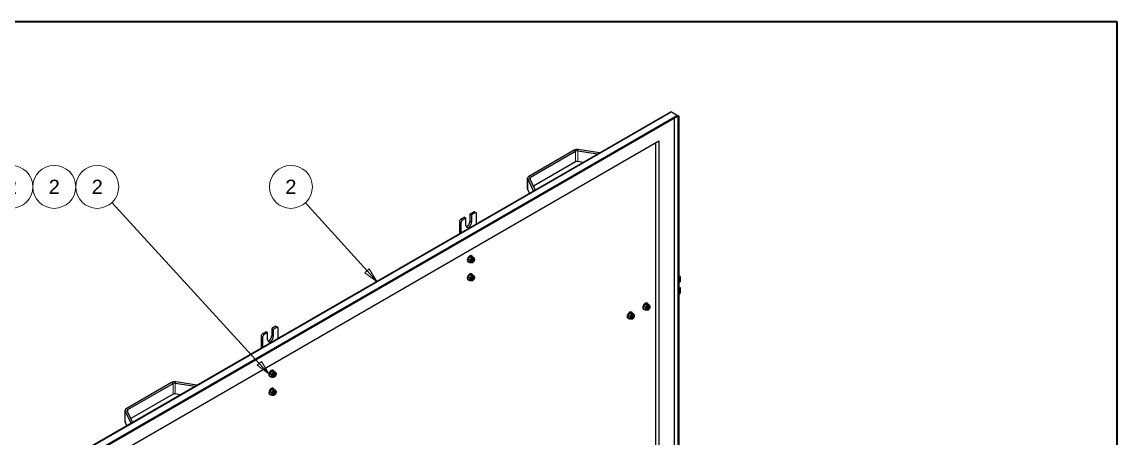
# Model space of a CAD drawing. Header units: millimetres. Extents: x 0 to 5890, y 0 to 4150.
# Drawn here: x 3979 to 5890, y 3424 to 4150 of the extents above; entities that cross this region are included whole.
import ezdxf

# ---------------------------------------------------------------- set-up
doc = ezdxf.new("R2010")
doc.units = ezdxf.units.MM
doc.header["$LTSCALE"] = 10
doc.layers.get('0').update_dxf_attribs({"lineweight": 18})
for name, color, linetype, lineweight in [('Border', 7, 'Continuous', 35), ('Symbol', 7, 'Continuous', 18), ('Visible', 7, 'Continuous', 25), ('Visible Narrow', 7, 'Continuous', 18)]:
    doc.layers.add(name, color=color, linetype=linetype, lineweight=lineweight)
doc.styles.add('Note Text', font='arial.ttf')

# ---------------------------------------------------------------- blocks, each defined once
blk = doc.blocks.new('Borders A3L')
at = {"layer": 'Border'}
for p, q in [((589, 415), (20, 415)), ((589, 5), (589, 415))]:
    blk.add_line(p, q, dxfattribs=at)
blk = doc.blocks.new('Balloon2')
at = {"layer": 'Symbol'}
for p, q in [((458.15, 371.58), (447.38, 383.45)), ((458.52, 371.92), (457.78, 371.24)), ((457.78, 371.24), (459.83, 369.73)), ((458.15, 371.58), (459.83, 369.73)), ((459.83, 369.73), (458.52, 371.92))]:
    blk.add_line(p, q, dxfattribs=at)
at = {"layer": 'Symbol', "flags": 128}
blk.add_lwpolyline([(457.78, 371.24), (459.83, 369.73), (458.52, 371.92), (457.78, 371.24)], dxfattribs=at)
at = {"layer": 'Symbol'}
blk.add_circle((444.86, 386.22), 3.75, dxfattribs=at)
blk.add_solid([(457.78, 371.24), (459.83, 369.73), (458.52, 371.92), (457.78, 371.24)], dxfattribs=at)
at = {"layer": 'Symbol', "insert": (444.86, 386.22), "char_height": 2.5, "attachment_point": 5, "style": 'Note Text'}
blk.add_mtext('2', dxfattribs=at)
blk = doc.blocks.new('Balloon8')
at = {"layer": 'Symbol'}
for p, q in [((439.35, 355.41), (413.6, 383.46)), ((439.71, 355.75), (438.98, 355.08)), ((439.35, 355.41), (441.04, 353.57)), ((441.04, 353.57), (439.71, 355.75)), ((438.98, 355.08), (441.04, 353.57))]:
    blk.add_line(p, q, dxfattribs=at)
at = {"layer": 'Symbol', "flags": 128}
blk.add_lwpolyline([(438.98, 355.08), (441.04, 353.57), (439.71, 355.75), (438.98, 355.08)], dxfattribs=at)
at = {"layer": 'Symbol'}
for centre in [(396.08, 386.22), (403.58, 386.22), (411.08, 386.22)]:
    blk.add_circle(centre, 3.75, dxfattribs=at)
blk.add_solid([(438.98, 355.08), (441.04, 353.57), (439.71, 355.75), (438.98, 355.08)], dxfattribs=at)
at = {"layer": 'Symbol', "char_height": 2.5, "attachment_point": 5, "style": 'Note Text'}
for insert in [(396.08, 386.22), (403.58, 386.22), (411.08, 386.22)]:
    blk.add_mtext('2', dxfattribs=dict(at, insert=insert))

msp = doc.modelspace()

# ---------------------------------------------------------------- linework, layer by layer
at = {"layer": 'Visible'}
for p, q in [((4063.6, 3388.56), (5110.11, 3992.77)), ((5123.23, 3986.85), (4075.76, 3382.09)), ((5123.23, 3984.96), (4075.76, 3380.2)), ((5112.42, 3992.54), (5112.9, 3992.81)), ((5112.9, 3992.81), (5123.23, 3986.85)), ((5117.86, 3283.44), (5117.86, 3981.86)), ((5123.23, 3984.96), (5123.23, 3986.85)), ((5126.02, 3985.24), (5123.23, 3986.85)), ((5123.23, 3984.96), (5124.39, 3984.3)), ((5124.39, 3984.3), (5126.02, 3985.24)), ((5124.39, 3277.24), (5124.39, 3984.3)), ((5126.02, 3278.18), (5126.02, 3985.24)), ((4095.28, 3367.6), (5090.66, 3942.29)), ((5085.22, 3302.28), (5085.22, 3939.15)), ((5090.66, 3942.29), (5090.66, 3299.14)), ((4942.6, 3926.06), (4863.68, 3880.49)), ((4866.4, 3878.92), (4945.32, 3924.49)), ((4949.03, 3925.06), (4983.59, 3919.72)), ((4986.73, 3921.53), (4950.03, 3927.21)), ((4945.32, 3905.65), (4871.72, 3863.16)), ((4957.85, 3904.86), (4949.03, 3906.22)), ((4861.42, 3858.51), (4861.42, 3877.35)), ((4861.69, 3876.2), (4871.52, 3855.01)), ((4874.66, 3856.83), (4865.4, 3876.78)), ((4864.62, 3851.03), (4861.69, 3857.36)), ((4751.25, 3809.14), (4745.27, 3805.69)), ((4753.97, 3807.57), (4747.99, 3804.12)), ((4751.25, 3809.14), (4753.97, 3807.57)), ((4753.97, 3795.01), (4753.97, 3807.57)), ((4767.03, 3818.25), (4761.04, 3814.79)), ((4761.04, 3814.79), (4761.04, 3802.23)), ((4761.04, 3814.79), (4763.76, 3813.22)), ((4769.75, 3816.68), (4763.76, 3813.22)), ((4763.76, 3813.22), (4763.76, 3800.66)), ((4768.95, 3818.44), (4771.67, 3816.87)), ((4772.47, 3797.83), (4772.47, 3815.11)), ((4742.55, 3800.97), (4742.55, 3780.55)), ((4745.27, 3799.4), (4745.27, 3782.12)), ((4758.29, 3730.77), (4757.42, 3731.27)), ((4758.17, 3736.29), (4760.78, 3734.78)), ((4758.17, 3731.77), (4760.78, 3730.26)), ((4761.56, 3740.5), (4764.17, 3738.99)), ((4762.72, 3729.78), (4761.97, 3730.22)), ((4764.45, 3741.42), (4763.58, 3741.93)), ((4764.95, 3740.2), (4767.56, 3738.69)), ((4767.51, 3738.08), (4766.76, 3738.52)), ((4761.56, 3709.1), (4764.17, 3707.59)), ((4764.45, 3710.02), (4763.58, 3710.52)), ((4764.95, 3708.79), (4767.56, 3707.29)), ((4767.51, 3706.68), (4766.76, 3707.11)), ((4758.29, 3699.36), (4757.42, 3699.86)), ((4758.17, 3704.88), (4760.78, 3703.38)), ((4758.17, 3700.37), (4760.78, 3698.86)), ((4762.72, 3698.38), (4761.97, 3698.82)), ((5126.02, 3706.49), (5127.4, 3705.7)), ((5126.02, 3695.77), (5128.19, 3697.03)), ((5128.19, 3697.03), (5128.19, 3703.94)), ((5126.02, 3686.98), (5128.19, 3685.72)), ((5128.19, 3685.72), (5126.02, 3684.47)), ((5128.19, 3678.81), (5128.19, 3685.72)), ((5064.41, 3653.7), (5067.02, 3652.19)), ((5067.79, 3657.91), (5070.4, 3656.4)), ((5070.68, 3658.83), (5069.81, 3659.33)), ((5071.18, 3657.61), (5073.79, 3656.1)), ((5073.74, 3655.49), (5072.99, 3655.92)), ((5037.33, 3632.47), (5036.46, 3632.97)), ((5037.21, 3637.99), (5039.82, 3636.49)), ((5037.21, 3633.48), (5039.82, 3631.97)), ((5040.6, 3642.21), (5043.21, 3640.7)), ((5041.76, 3631.49), (5041, 3631.93)), ((5043.48, 3643.13), (5042.61, 3643.63)), ((5043.98, 3641.9), (5046.59, 3640.4)), ((5046.55, 3639.79), (5045.79, 3640.22)), ((5064.52, 3648.17), (5063.65, 3648.68)), ((5064.41, 3649.18), (5067.02, 3647.67)), ((5068.95, 3647.19), (5068.2, 3647.63)), ((4421.09, 3618.52), (4415.1, 3615.06)), ((4415.1, 3615.06), (4415.1, 3602.5)), ((4415.1, 3615.06), (4417.82, 3613.49)), ((4423.81, 3616.95), (4417.82, 3613.49)), ((4417.82, 3613.49), (4417.82, 3600.93)), ((4423.01, 3618.71), (4425.73, 3617.14)), ((4426.53, 3598.1), (4426.53, 3615.38)), ((4396.61, 3601.25), (4396.61, 3580.83)), ((4405.31, 3609.41), (4399.33, 3605.96)), ((4399.33, 3599.68), (4399.33, 3582.4)), ((4408.03, 3607.84), (4402.05, 3604.39)), ((4405.31, 3609.41), (4408.03, 3607.84)), ((4408.03, 3595.28), (4408.03, 3607.84)), ((4412.24, 3536.56), (4414.85, 3535.05)), ((4415.62, 3540.77), (4418.23, 3539.27)), ((4418.51, 3541.7), (4417.64, 3542.2)), ((4419.01, 3540.47), (4421.62, 3538.96)), ((4421.57, 3538.35), (4420.82, 3538.79)), ((4240.39, 3520.64), (4161.46, 3475.07)), ((4164.18, 3473.5), (4243.11, 3519.07)), ((4246.82, 3519.64), (4281.38, 3514.3)), ((4284.52, 3516.11), (4247.82, 3521.79)), ((4412.35, 3531.04), (4411.48, 3531.54)), ((4412.24, 3532.04), (4414.85, 3530.54)), ((4416.78, 3530.06), (4416.03, 3530.49)), ((4243.11, 3500.22), (4169.51, 3457.73)), ((4255.64, 3499.44), (4246.82, 3500.8)), ((4412.35, 3499.63), (4411.48, 3500.14)), ((4412.24, 3505.16), (4414.85, 3503.65)), ((4412.24, 3500.64), (4414.85, 3499.13)), ((4415.62, 3509.37), (4418.23, 3507.86)), ((4416.78, 3498.65), (4416.03, 3499.09)), ((4418.51, 3510.29), (4417.64, 3510.8)), ((4419.01, 3509.07), (4421.62, 3507.56)), ((4421.57, 3506.95), (4420.82, 3507.38)), ((4159.21, 3453.09), (4159.21, 3471.93)), ((4159.47, 3470.78), (4169.31, 3449.59)), ((4172.45, 3451.4), (4163.19, 3471.36)), ((4162.41, 3445.61), (4159.47, 3451.94))]:
    msp.add_line(p, q, dxfattribs=at)
for centre, major_axis, start_param, end_param in [((5112.42, 3988.77), (-2.31, 4), 5.4977871, 6.2831853), ((4948.04, 3922.92), (7.69, 0), 1.3089969, 2.3561945), ((4948.04, 3922.92), (-3.85, 0), 4.4505896, 5.4977871), ((4948.04, 3904.08), (3.85, 0), 1.3089969, 2.3561945), ((4869.12, 3877.35), (-7.69, 0), 5.4977871, 6.5449847), ((4869.12, 3877.35), (-3.85, 0), 5.4977871, 6.5449847), ((4869.12, 3858.51), (-7.69, 0), 0, 0.2617994), ((4745.27, 3802.54), (-1.92, -3.33), 3.9269908, 5.4977871), ((4747.99, 3800.97), (-1.92, -3.33), 3.9269908, 5.4977871), ((4767.03, 3815.11), (1.92, 3.33), 0, 0.7853982), ((4769.75, 3813.54), (1.92, 3.33), 5.4977871, 7.0685835), ((4758.87, 3797.83), (-3.46, -6), 5.4977871, 8.6393798), ((4756.15, 3799.4), (-3.46, -6), 0.4037147, 2.3561945), ((4760.5, 3736.6), (-3.08, -5.33), 3.1415927, 6.2831853), ((4761.37, 3736.09), (-3.08, -5.33), 2.6222102, 6.8025678), ((4764.36, 3734.37), (2.39, 4.15), 1.3089969, 2.3561945), ((4764.36, 3734.37), (-2.39, -4.15), 5.4977871, 6.2831853), ((4764.36, 3734.37), (2.39, 4.15), 0.2617994, 1.3089969), ((4765.42, 3733.76), (1.54, 2.66), 1.8506348, 7.5741432), ((4764.36, 3734.37), (1.54, 2.66), 3.4922695, 5.9325084), ((4764.36, 3734.37), (1.54, 2.66), 3.4922695, 5.9325084), ((4765.42, 3733.76), (1.75, 3.04), 3.2048737, 6.2199043), ((4764.36, 3734.37), (2.39, 4.15), 0, 0.2617994), ((4760.5, 3705.19), (-3.08, -5.33), 3.1415927, 6.2831853), ((4761.37, 3704.69), (-3.08, -5.33), 2.6222102, 6.8025678), ((4764.36, 3702.96), (2.39, 4.15), 0.2617994, 1.3089969), ((4764.36, 3702.96), (2.39, 4.15), 0, 0.2617994), ((4764.36, 3702.96), (2.39, 4.15), 1.3089969, 2.3561945), ((4764.36, 3702.96), (-2.39, -4.15), 5.4977871, 6.2831853), ((4765.42, 3702.35), (1.54, 2.66), 1.8506348, 7.5741432), ((4764.36, 3702.96), (1.54, 2.66), 3.4922695, 5.9325084), ((4764.36, 3702.96), (1.54, 2.66), 3.4922695, 5.9325084), ((4765.42, 3702.35), (1.75, 3.04), 3.2048737, 6.2199043), ((5125.48, 3702.37), (1.92, 3.33), 5.4977871, 6.8672255), ((5125.48, 3677.24), (1.92, 3.33), 4.1283487, 5.4977871), ((5066.73, 3654.01), (-3.08, -5.33), 3.1415927, 6.2831853), ((5067.6, 3653.5), (-3.08, -5.33), 2.6222102, 6.8025678), ((5070.59, 3651.78), (2.39, 4.15), 1.3089969, 2.3561945), ((5070.59, 3651.78), (-2.39, -4.15), 5.4977871, 6.2831853), ((5070.59, 3651.78), (2.39, 4.15), 0.2617994, 1.3089969), ((5071.65, 3651.17), (1.54, 2.66), 1.8506348, 7.5741432), ((5070.59, 3651.78), (1.54, 2.66), 3.4922695, 5.9325084), ((5070.59, 3651.78), (1.54, 2.66), 3.4922695, 5.9325084), ((5071.65, 3651.17), (1.75, 3.04), 3.2048737, 6.2199043), ((5070.59, 3651.78), (2.39, 4.15), 0, 0.2617994), ((5039.53, 3638.3), (-3.08, -5.33), 3.1415927, 6.2831853), ((5040.4, 3637.8), (-3.08, -5.33), 2.6222102, 6.8025678), ((5043.4, 3636.07), (2.39, 4.15), 1.3089969, 2.3561945), ((5043.4, 3636.07), (-2.39, -4.15), 5.4977871, 6.2831853), ((5043.4, 3636.07), (2.39, 4.15), 0.2617994, 1.3089969), ((5044.45, 3635.46), (1.54, 2.66), 1.8506348, 7.5741432), ((5043.4, 3636.07), (1.54, 2.66), 3.4922695, 5.9325084), ((5043.4, 3636.07), (1.54, 2.66), 3.4922695, 5.9325084), ((5044.45, 3635.46), (1.75, 3.04), 3.2048737, 6.2199043), ((5043.4, 3636.07), (2.39, 4.15), 0, 0.2617994), ((4421.09, 3615.38), (1.92, 3.33), 0, 0.7853982), ((4423.81, 3613.81), (1.92, 3.33), 5.4977871, 7.0685835), ((4399.33, 3602.82), (-1.92, -3.33), 3.9269908, 5.4977871), ((4402.05, 3601.25), (-1.92, -3.33), 3.9269908, 5.4977871), ((4412.93, 3598.11), (-3.46, -6), 5.4977871, 8.6393798), ((4410.21, 3599.68), (-3.46, -6), 0.4037147, 2.3561945), ((4414.56, 3536.87), (-3.08, -5.33), 3.1415927, 6.2831853), ((4415.43, 3536.37), (-3.08, -5.33), 2.6222102, 6.8025678), ((4418.42, 3534.64), (2.39, 4.15), 1.3089969, 2.3561945), ((4418.42, 3534.64), (2.39, 4.15), 0.2617994, 1.3089969), ((4419.48, 3534.03), (1.54, 2.66), 1.8506348, 7.5741432), ((4418.42, 3534.64), (1.54, 2.66), 3.4922695, 5.9325084), ((4418.42, 3534.64), (1.54, 2.66), 3.4922695, 5.9325084), ((4419.48, 3534.03), (1.75, 3.04), 3.2048737, 6.2199043), ((4418.42, 3534.64), (2.39, 4.15), 0, 0.2617994), ((4245.83, 3517.5), (7.69, 0), 1.3089969, 2.3561945), ((4245.83, 3517.5), (-3.85, 0), 4.4505896, 5.4977871), ((4418.42, 3534.64), (-2.39, -4.15), 5.4977871, 6.2831853), ((4245.83, 3498.65), (3.85, 0), 1.3089969, 2.3561945), ((4414.56, 3505.47), (-3.08, -5.33), 3.1415927, 6.2831853), ((4415.43, 3504.96), (-3.08, -5.33), 2.6222102, 6.8025678), ((4418.42, 3503.24), (2.39, 4.15), 1.3089969, 2.3561945), ((4418.42, 3503.24), (-2.39, -4.15), 5.4977871, 6.2831853), ((4418.42, 3503.24), (2.39, 4.15), 0.2617994, 1.3089969), ((4419.48, 3502.63), (1.54, 2.66), 1.8506348, 7.5741432), ((4418.42, 3503.24), (1.54, 2.66), 3.4922695, 5.9325084), ((4418.42, 3503.24), (1.54, 2.66), 3.4922695, 5.9325084), ((4419.48, 3502.63), (1.75, 3.04), 3.2048737, 6.2199043), ((4418.42, 3503.24), (2.39, 4.15), 0, 0.2617994), ((4166.9, 3471.93), (-7.69, 0), 5.4977871, 6.5449847), ((4166.9, 3471.93), (-3.85, 0), 5.4977871, 6.5449847), ((4166.9, 3453.09), (-7.69, 0), 0, 0.2617994)]:
    msp.add_ellipse(centre, major_axis=major_axis, ratio=0.5773503, start_param=start_param, end_param=end_param, dxfattribs=at)
for centre in [(4765.64, 3733.63), (4765.64, 3702.23), (5071.87, 3651.04), (5044.68, 3635.34), (4419.7, 3533.9), (4419.7, 3502.5)]:
    msp.add_ellipse(centre, major_axis=(-1.75, -3.04), ratio=0.5773503, dxfattribs=at)
for points, weights in [([(4757.98, 3734.14), (4757.98, 3735.19), (4758.17, 3736.29)], [1, 1.0379548493, 1]), ([(4758.17, 3731.77), (4757.98, 3733.09), (4757.98, 3734.14)], [1, 1.0379548493, 1]), ([(4758.17, 3736.29), (4758.89, 3737.53), (4759.68, 3738.5)], [1, 1.0379548493, 1]), ([(4759.68, 3738.5), (4760.46, 3739.48), (4761.56, 3740.5)], [1, 1.0379548493, 1]), ([(4762.67, 3736.78), (4761.88, 3735.8), (4760.78, 3734.78)], [1, 1.0379548493, 1]), ([(4760.78, 3734.78), (4760.97, 3733.46), (4760.97, 3732.41)], [1, 1.0379548493, 1]), ([(4760.97, 3732.41), (4760.97, 3731.36), (4760.78, 3730.26)], [1, 1.0379548493, 1]), ([(4760.78, 3730.26), (4761.63, 3730.12), (4762.27, 3730.04)], [1, 1.02892942038, 1.01375847525]), ([(4761.56, 3740.5), (4762.28, 3740.53), (4763.06, 3740.46)], [1, 1.0379548493, 1]), ([(4764.17, 3738.99), (4763.45, 3737.75), (4762.67, 3736.78)], [1, 1.0379548493, 1]), ([(4763.06, 3740.46), (4763.85, 3740.39), (4764.95, 3740.2)], [1, 1.0379548493, 1]), ([(4766.05, 3738.73), (4765.27, 3738.8), (4764.17, 3738.99)], [1, 1.0379548493, 1]), ([(4767.56, 3738.69), (4766.84, 3738.66), (4766.05, 3738.73)], [1, 1.0379548493, 1]), ([(4767.65, 3737.99), (4767.61, 3738.33), (4767.56, 3738.69)], [1.01488616935, 1.01016598384, 1]), ([(4758.17, 3704.88), (4758.89, 3706.12), (4759.68, 3707.1)], [1, 1.0379548493, 1]), ([(4759.68, 3707.1), (4760.46, 3708.08), (4761.56, 3709.1)], [1, 1.0379548493, 1]), ([(4761.56, 3709.1), (4762.28, 3709.13), (4763.06, 3709.06)], [1, 1.0379548493, 1]), ([(4764.17, 3707.59), (4763.45, 3706.35), (4762.67, 3705.37)], [1, 1.0379548493, 1]), ([(4763.06, 3709.06), (4763.85, 3708.99), (4764.95, 3708.79)], [1, 1.0379548493, 1]), ([(4766.05, 3707.33), (4765.27, 3707.4), (4764.17, 3707.59)], [1, 1.0379548493, 1]), ([(4767.56, 3707.29), (4766.84, 3707.26), (4766.05, 3707.33)], [1, 1.0379548493, 1]), ([(4767.65, 3706.59), (4767.61, 3706.92), (4767.56, 3707.29)], [1.01488616935, 1.01016598384, 1]), ([(4757.98, 3702.74), (4757.98, 3703.78), (4758.17, 3704.88)], [1, 1.0379548493, 1]), ([(4758.17, 3700.37), (4757.98, 3701.69), (4757.98, 3702.74)], [1, 1.0379548493, 1]), ([(4762.67, 3705.37), (4761.88, 3704.4), (4760.78, 3703.38)], [1, 1.0379548493, 1]), ([(4760.78, 3703.38), (4760.97, 3702.06), (4760.97, 3701.01)], [1, 1.0379548493, 1]), ([(4760.97, 3701.01), (4760.97, 3699.96), (4760.78, 3698.86)], [1, 1.0379548493, 1]), ([(4760.78, 3698.86), (4761.63, 3698.71), (4762.27, 3698.64)], [1, 1.02892942038, 1.01375847525]), ([(5064.21, 3651.55), (5064.21, 3652.6), (5064.41, 3653.7)], [1, 1.0379548493, 1]), ([(5064.41, 3649.18), (5064.21, 3650.5), (5064.21, 3651.55)], [1, 1.0379548493, 1]), ([(5064.41, 3653.7), (5065.12, 3654.93), (5065.91, 3655.91)], [1, 1.0379548493, 1]), ([(5065.91, 3655.91), (5066.69, 3656.89), (5067.79, 3657.91)], [1, 1.0379548493, 1]), ([(5068.9, 3654.18), (5068.11, 3653.21), (5067.02, 3652.19)], [1, 1.0379548493, 1]), ([(5067.02, 3652.19), (5067.21, 3650.87), (5067.21, 3649.82)], [1, 1.0379548493, 1]), ([(5067.21, 3649.82), (5067.21, 3648.77), (5067.02, 3647.67)], [1, 1.0379548493, 1]), ([(5067.79, 3657.91), (5068.51, 3657.94), (5069.29, 3657.87)], [1, 1.0379548493, 1]), ([(5070.4, 3656.4), (5069.69, 3655.16), (5068.9, 3654.18)], [1, 1.0379548493, 1]), ([(5069.29, 3657.87), (5070.08, 3657.8), (5071.18, 3657.61)], [1, 1.0379548493, 1]), ([(5072.29, 3656.14), (5071.5, 3656.21), (5070.4, 3656.4)], [1, 1.0379548493, 1]), ([(5073.79, 3656.1), (5073.07, 3656.07), (5072.29, 3656.14)], [1, 1.0379548493, 1]), ([(5073.88, 3655.4), (5073.84, 3655.74), (5073.79, 3656.1)], [1.01488616935, 1.01016598384, 1]), ([(5037.02, 3635.85), (5037.02, 3636.89), (5037.21, 3637.99)], [1, 1.0379548493, 1]), ([(5037.21, 3633.48), (5037.02, 3634.8), (5037.02, 3635.85)], [1, 1.0379548493, 1]), ([(5037.21, 3637.99), (5037.93, 3639.23), (5038.71, 3640.21)], [1, 1.0379548493, 1]), ([(5038.71, 3640.21), (5039.5, 3641.19), (5040.6, 3642.21)], [1, 1.0379548493, 1]), ([(5041.7, 3638.48), (5040.92, 3637.51), (5039.82, 3636.49)], [1, 1.0379548493, 1]), ([(5039.82, 3636.49), (5040.01, 3635.17), (5040.01, 3634.12)], [1, 1.0379548493, 1]), ([(5040.01, 3634.12), (5040.01, 3633.07), (5039.82, 3631.97)], [1, 1.0379548493, 1]), ([(5039.82, 3631.97), (5040.66, 3631.82), (5041.31, 3631.75)], [1, 1.02892942038, 1.01375847525]), ([(5040.6, 3642.21), (5041.31, 3642.24), (5042.1, 3642.17)], [1, 1.0379548493, 1]), ([(5043.21, 3640.7), (5042.49, 3639.46), (5041.7, 3638.48)], [1, 1.0379548493, 1]), ([(5042.1, 3642.17), (5042.88, 3642.1), (5043.98, 3641.9)], [1, 1.0379548493, 1]), ([(5045.09, 3640.44), (5044.3, 3640.51), (5043.21, 3640.7)], [1, 1.0379548493, 1]), ([(5046.59, 3640.4), (5045.88, 3640.37), (5045.09, 3640.44)], [1, 1.0379548493, 1]), ([(5046.68, 3639.7), (5046.65, 3640.03), (5046.59, 3640.4)], [1.01488616935, 1.01016598384, 1]), ([(5067.02, 3647.67), (5067.86, 3647.53), (5068.5, 3647.45)], [1, 1.02892942038, 1.01375847525]), ([(4412.04, 3534.41), (4412.04, 3535.46), (4412.24, 3536.56)], [1, 1.0379548493, 1]), ([(4412.24, 3536.56), (4412.95, 3537.8), (4413.74, 3538.78)], [1, 1.0379548493, 1]), ([(4413.74, 3538.78), (4414.52, 3539.75), (4415.62, 3540.77)], [1, 1.0379548493, 1]), ([(4416.73, 3537.05), (4415.94, 3536.07), (4414.85, 3535.05)], [1, 1.0379548493, 1]), ([(4414.85, 3535.05), (4415.04, 3533.73), (4415.04, 3532.68)], [1, 1.0379548493, 1]), ([(4415.62, 3540.77), (4416.34, 3540.8), (4417.12, 3540.73)], [1, 1.0379548493, 1]), ([(4418.23, 3539.27), (4417.52, 3538.03), (4416.73, 3537.05)], [1, 1.0379548493, 1]), ([(4417.12, 3540.73), (4417.91, 3540.66), (4419.01, 3540.47)], [1, 1.0379548493, 1]), ([(4420.12, 3539), (4419.33, 3539.07), (4418.23, 3539.27)], [1, 1.0379548493, 1]), ([(4421.62, 3538.96), (4420.9, 3538.93), (4420.12, 3539)], [1, 1.0379548493, 1]), ([(4421.71, 3538.27), (4421.67, 3538.6), (4421.62, 3538.96)], [1.01488616935, 1.01016598384, 1]), ([(4412.24, 3532.04), (4412.04, 3533.36), (4412.04, 3534.41)], [1, 1.0379548493, 1]), ([(4415.04, 3532.68), (4415.04, 3531.64), (4414.85, 3530.54)], [1, 1.0379548493, 1]), ([(4414.85, 3530.54), (4415.69, 3530.39), (4416.33, 3530.32)], [1, 1.02892942038, 1.01375847525]), ([(4412.04, 3503.01), (4412.04, 3504.06), (4412.24, 3505.16)], [1, 1.0379548493, 1]), ([(4412.24, 3500.64), (4412.04, 3501.96), (4412.04, 3503.01)], [1, 1.0379548493, 1]), ([(4412.24, 3505.16), (4412.95, 3506.39), (4413.74, 3507.37)], [1, 1.0379548493, 1]), ([(4413.74, 3507.37), (4414.52, 3508.35), (4415.62, 3509.37)], [1, 1.0379548493, 1]), ([(4416.73, 3505.65), (4415.94, 3504.67), (4414.85, 3503.65)], [1, 1.0379548493, 1]), ([(4414.85, 3503.65), (4415.04, 3502.33), (4415.04, 3501.28)], [1, 1.0379548493, 1]), ([(4415.04, 3501.28), (4415.04, 3500.23), (4414.85, 3499.13)], [1, 1.0379548493, 1]), ([(4414.85, 3499.13), (4415.69, 3498.99), (4416.33, 3498.91)], [1, 1.02892942038, 1.01375847525]), ([(4415.62, 3509.37), (4416.34, 3509.4), (4417.12, 3509.33)], [1, 1.0379548493, 1]), ([(4418.23, 3507.86), (4417.52, 3506.62), (4416.73, 3505.65)], [1, 1.0379548493, 1]), ([(4417.12, 3509.33), (4417.91, 3509.26), (4419.01, 3509.07)], [1, 1.0379548493, 1]), ([(4420.12, 3507.6), (4419.33, 3507.67), (4418.23, 3507.86)], [1, 1.0379548493, 1]), ([(4421.62, 3507.56), (4420.9, 3507.53), (4420.12, 3507.6)], [1, 1.0379548493, 1]), ([(4421.71, 3506.86), (4421.67, 3507.2), (4421.62, 3507.56)], [1.01488616935, 1.01016598384, 1])]:
    msp.add_rational_spline(points, weights, degree=2, dxfattribs=at)
for points in [[(4767.51, 3738.08), (4767.77, 3737.93), (4768, 3737.72), (4768.38, 3737.21), (4768.52, 3736.91), (4768.73, 3736.19), (4768.77, 3735.78), (4768.73, 3734.88), (4768.64, 3734.4), (4768.36, 3733.45), (4768.16, 3732.97), (4767.67, 3732.07), (4767.38, 3731.65), (4766.73, 3730.89), (4766.37, 3730.55), (4765.61, 3729.99), (4765.2, 3729.77), (4764.38, 3729.51), (4763.96, 3729.45), (4763.26, 3729.54), (4762.98, 3729.64), (4762.72, 3729.78)], [(4767.51, 3706.68), (4767.77, 3706.52), (4768, 3706.32), (4768.38, 3705.81), (4768.52, 3705.5), (4768.73, 3704.79), (4768.77, 3704.37), (4768.73, 3703.48), (4768.64, 3703), (4768.36, 3702.04), (4768.16, 3701.57), (4767.67, 3700.67), (4767.38, 3700.25), (4766.73, 3699.48), (4766.37, 3699.14), (4765.61, 3698.59), (4765.2, 3698.37), (4764.38, 3698.1), (4763.96, 3698.05), (4763.26, 3698.14), (4762.98, 3698.23), (4762.72, 3698.38)], [(5073.74, 3655.49), (5074.01, 3655.34), (5074.23, 3655.13), (5074.61, 3654.62), (5074.76, 3654.31), (5074.96, 3653.6), (5075, 3653.19), (5074.96, 3652.29), (5074.88, 3651.81), (5074.59, 3650.85), (5074.39, 3650.38), (5073.9, 3649.48), (5073.61, 3649.06), (5072.96, 3648.3), (5072.6, 3647.96), (5071.84, 3647.4), (5071.43, 3647.18), (5070.61, 3646.91), (5070.19, 3646.86), (5069.5, 3646.95), (5069.21, 3647.04), (5068.95, 3647.19)], [(5046.55, 3639.79), (5046.81, 3639.63), (5047.04, 3639.43), (5047.42, 3638.92), (5047.56, 3638.61), (5047.76, 3637.9), (5047.8, 3637.48), (5047.77, 3636.59), (5047.68, 3636.11), (5047.39, 3635.15), (5047.19, 3634.68), (5046.7, 3633.78), (5046.41, 3633.36), (5045.76, 3632.59), (5045.4, 3632.25), (5044.64, 3631.7), (5044.23, 3631.48), (5043.41, 3631.21), (5043, 3631.16), (5042.3, 3631.25), (5042.01, 3631.34), (5041.76, 3631.49)], [(4421.57, 3538.35), (4421.84, 3538.2), (4422.06, 3537.99), (4422.44, 3537.48), (4422.59, 3537.18), (4422.79, 3536.47), (4422.83, 3536.05), (4422.79, 3535.16), (4422.71, 3534.67), (4422.42, 3533.72), (4422.22, 3533.24), (4421.73, 3532.35), (4421.44, 3531.92), (4420.79, 3531.16), (4420.43, 3530.82), (4419.67, 3530.26), (4419.26, 3530.04), (4418.44, 3529.78), (4418.02, 3529.72), (4417.33, 3529.81), (4417.04, 3529.91), (4416.78, 3530.06)], [(4421.57, 3506.95), (4421.84, 3506.8), (4422.06, 3506.59), (4422.44, 3506.08), (4422.59, 3505.77), (4422.79, 3505.06), (4422.83, 3504.65), (4422.79, 3503.75), (4422.71, 3503.27), (4422.42, 3502.32), (4422.22, 3501.84), (4421.73, 3500.94), (4421.44, 3500.52), (4420.79, 3499.76), (4420.43, 3499.42), (4419.67, 3498.86), (4419.26, 3498.64), (4418.44, 3498.37), (4418.02, 3498.32), (4417.33, 3498.41), (4417.04, 3498.5), (4416.78, 3498.65)]]:
    msp.add_open_spline(points, degree=3, knots=[2.3561945, 2.3561945, 2.3561945, 2.3561945, 2.5993223, 2.5993223, 2.8669625, 2.8669625, 3.1887948, 3.1887948, 3.538968, 3.538968, 3.8871992, 3.8871992, 4.2324161, 4.2324161, 4.5795698, 4.5795698, 4.930502, 4.930502, 5.261265, 5.261265, 5.4977871, 5.4977871, 5.4977871, 5.4977871], dxfattribs=at)
at = {"layer": 'Visible Narrow'}
for p, q in [((5112.42, 3992.54), (4065.9, 3388.33)), ((4945.32, 3924.49), (4942.6, 3926.06)), ((4945.32, 3905.65), (4945.32, 3924.49)), ((4950.03, 3927.21), (4949.03, 3925.06)), ((4949.03, 3925.06), (4949.03, 3906.22)), ((4863.68, 3880.49), (4866.4, 3878.92)), ((4866.4, 3878.92), (4866.4, 3874.63)), ((4865.4, 3876.78), (4861.69, 3876.2)), ((4861.69, 3876.2), (4861.69, 3857.36)), ((4745.27, 3805.69), (4747.99, 3804.12)), ((4767.03, 3818.25), (4769.75, 3816.68)), ((4742.55, 3800.97), (4745.27, 3799.4)), ((4761.04, 3802.23), (4763.76, 3800.66)), ((4421.09, 3618.52), (4423.81, 3616.95)), ((4396.61, 3601.25), (4399.33, 3599.68)), ((4399.33, 3605.96), (4402.05, 3604.39)), ((4415.1, 3602.5), (4417.82, 3600.93)), ((4243.11, 3519.07), (4240.39, 3520.64)), ((4243.11, 3500.22), (4243.11, 3519.07)), ((4247.82, 3521.79), (4246.82, 3519.64)), ((4246.82, 3519.64), (4246.82, 3500.8)), ((4163.19, 3471.36), (4159.47, 3470.78)), ((4159.47, 3470.78), (4159.47, 3451.94)), ((4161.46, 3475.07), (4164.18, 3473.5)), ((4164.18, 3473.5), (4164.18, 3469.21))]:
    msp.add_line(p, q, dxfattribs=at)
for centre in [(4765.12, 3733.93), (4765.12, 3702.53), (5071.35, 3651.34), (5044.15, 3635.64), (4419.18, 3534.2), (4419.18, 3502.8)]:
    msp.add_ellipse(centre, major_axis=(-2.39, -4.15), ratio=0.5773503, start_param=3.1415927, end_param=6.2831853, dxfattribs=at)

# ---------------------------------------------------------------- block references
at = {"xscale": 10, "yscale": 10, "zscale": 10}
msp.add_blockref('Borders A3L', (0, 0), dxfattribs=at)
at = {"layer": 'Symbol', "xscale": 10, "yscale": 10, "zscale": 10}
for name in ['Balloon8', 'Balloon2']:
    msp.add_blockref(name, (0, 0), dxfattribs=at)

doc.saveas('drawing.dxf')
